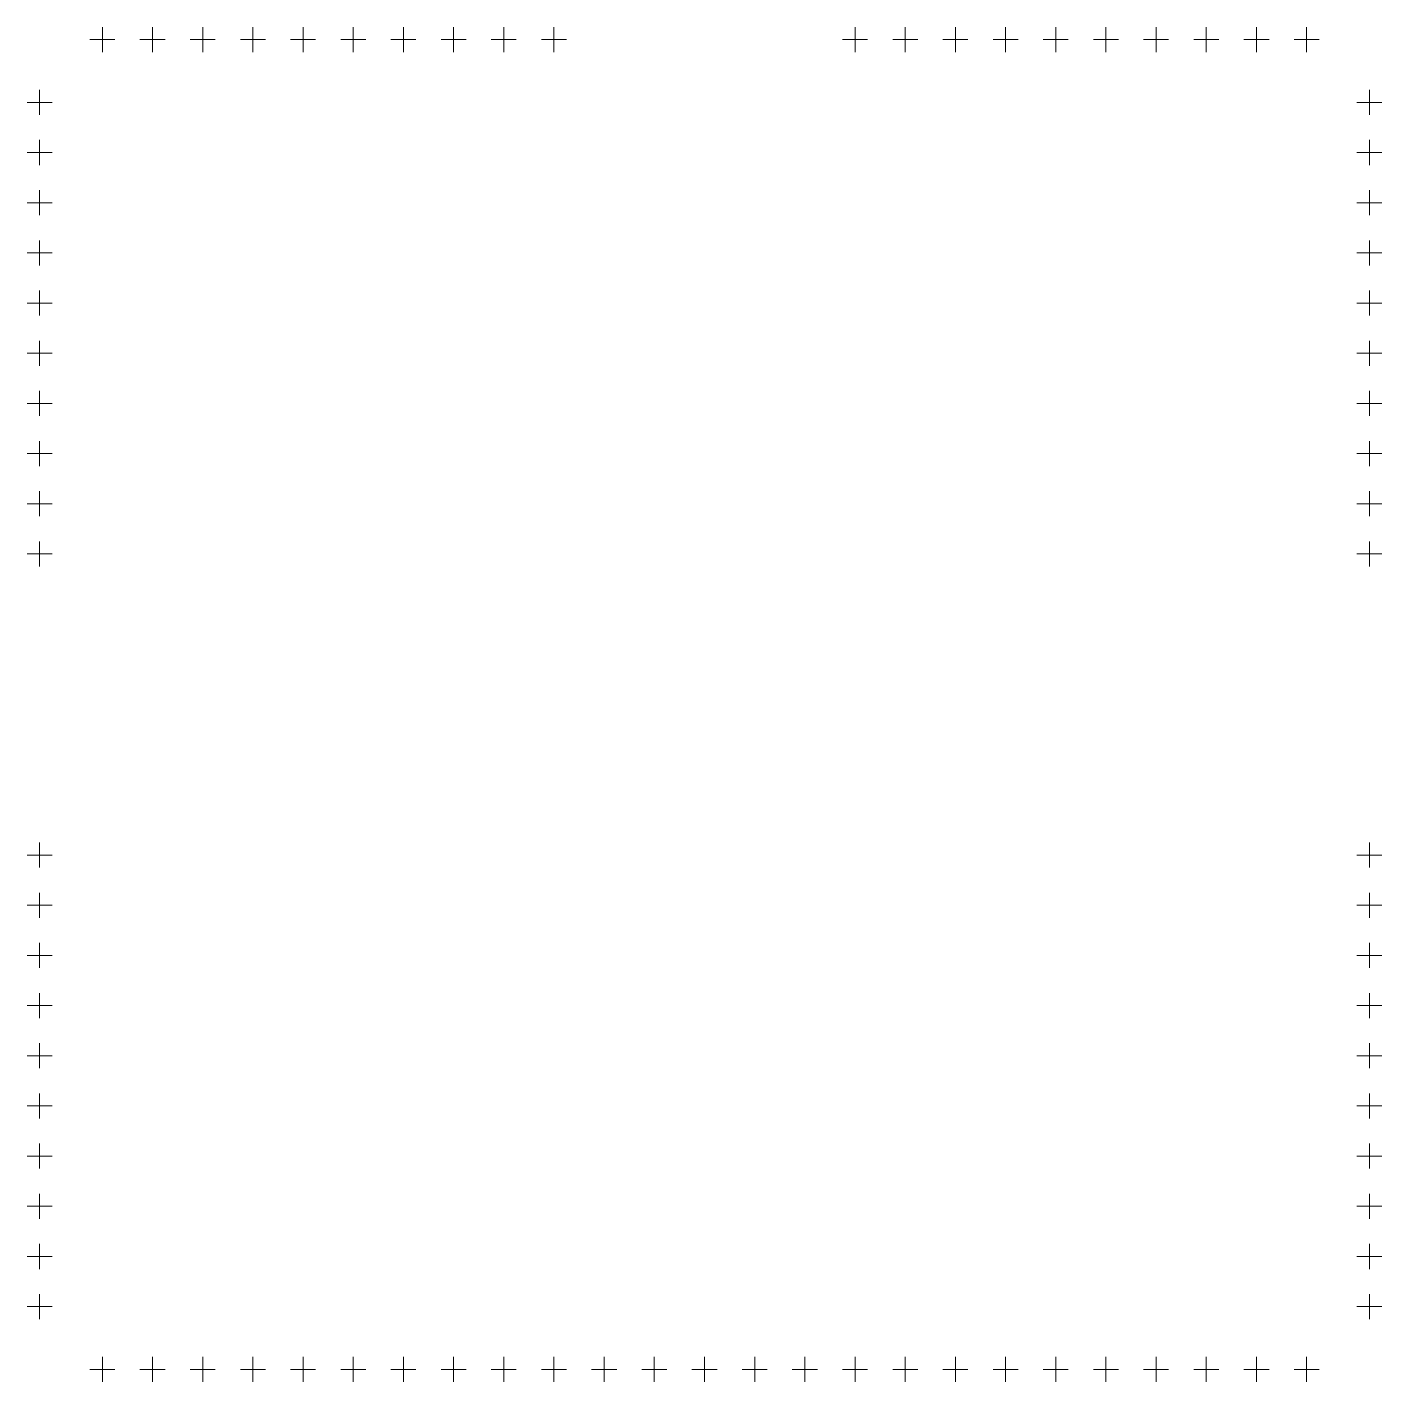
# Model space of a CAD drawing. Header units: millimetres. Extents: x -54 to 54, y -54 to 54.
import ezdxf

# ---------------------------------------------------------------- set-up
doc = ezdxf.new("R2010")
doc.units = ezdxf.units.MM
doc.layers.add('VectorLines_Heavy_0p003mm', color=1, linetype='CONTINUOUS', lineweight=0, true_color=0xff0000)

msp = doc.modelspace()

# ---------------------------------------------------------------- linework, layer by layer
at = {"layer": 'VectorLines_Heavy_0p003mm'}
for p, q in [((-24, 54), (-24, 52)), ((24, 54), (24, 52)), ((-49, 53), (-47, 53)), ((-48, 54), (-48, 52)), ((-45, 53), (-43, 53)), ((-44, 54), (-44, 52)), ((-41, 53), (-39, 53)), ((-40, 54), (-40, 52)), ((-37, 53), (-35, 53)), ((-36, 54), (-36, 52)), ((-33, 53), (-31, 53)), ((-32, 54), (-32, 52)), ((-29, 53), (-27, 53)), ((-28, 54), (-28, 52)), ((-25, 53), (-23, 53)), ((-21, 53), (-19, 53)), ((-20, 54), (-20, 52)), ((-17, 53), (-15, 53)), ((-16, 54), (-16, 52)), ((-13, 53), (-11, 53)), ((-12, 54), (-12, 52)), ((11, 53), (13, 53)), ((12, 54), (12, 52)), ((15, 53), (17, 53)), ((16, 54), (16, 52)), ((19, 53), (21, 53)), ((20, 54), (20, 52)), ((23, 53), (25, 53)), ((27, 53), (29, 53)), ((28, 54), (28, 52)), ((31, 53), (33, 53)), ((32, 54), (32, 52)), ((35, 53), (37, 53)), ((36, 54), (36, 52)), ((39, 53), (41, 53)), ((40, 54), (40, 52)), ((43, 53), (45, 53)), ((44, 54), (44, 52)), ((47, 53), (49, 53)), ((48, 54), (48, 52)), ((-53, 49), (-53, 47)), ((53, 49), (53, 47)), ((-54, 48), (-52, 48)), ((52, 48), (54, 48)), ((-53, 45), (-53, 43)), ((53, 45), (53, 43)), ((-54, 44), (-52, 44)), ((52, 44), (54, 44)), ((-54, 40), (-52, 40)), ((-53, 41), (-53, 39)), ((52, 40), (54, 40)), ((53, 41), (53, 39)), ((-53, 37), (-53, 35)), ((53, 37), (53, 35)), ((-54, 36), (-52, 36)), ((52, 36), (54, 36)), ((-53, 33), (-53, 31)), ((53, 33), (53, 31)), ((-54, 32), (-52, 32)), ((52, 32), (54, 32)), ((-53, 29), (-53, 27)), ((53, 29), (53, 27)), ((-54, 28), (-52, 28)), ((52, 28), (54, 28)), ((-53, 25), (-53, 23)), ((53, 25), (53, 23)), ((-54, 24), (-52, 24)), ((52, 24), (54, 24)), ((-53, 21), (-53, 19)), ((53, 21), (53, 19)), ((-54, 20), (-52, 20)), ((52, 20), (54, 20)), ((-53, 17), (-53, 15)), ((53, 17), (53, 15)), ((-54, 16), (-52, 16)), ((52, 16), (54, 16)), ((-53, 13), (-53, 11)), ((53, 13), (53, 11)), ((-54, 12), (-52, 12)), ((52, 12), (54, 12)), ((-53, -11), (-53, -13)), ((53, -11), (53, -13)), ((-54, -12), (-52, -12)), ((52, -12), (54, -12)), ((-53, -15), (-53, -17)), ((53, -15), (53, -17)), ((-54, -16), (-52, -16)), ((52, -16), (54, -16)), ((-53, -19), (-53, -21)), ((53, -19), (53, -21)), ((-54, -20), (-52, -20)), ((52, -20), (54, -20)), ((-53, -23), (-53, -25)), ((53, -23), (53, -25)), ((-54, -24), (-52, -24)), ((52, -24), (54, -24)), ((-53, -27), (-53, -29)), ((53, -27), (53, -29)), ((-54, -28), (-52, -28)), ((52, -28), (54, -28)), ((-53, -31), (-53, -33)), ((53, -31), (53, -33)), ((-54, -32), (-52, -32)), ((52, -32), (54, -32)), ((-53, -35), (-53, -37)), ((53, -35), (53, -37)), ((-54, -36), (-52, -36)), ((52, -36), (54, -36)), ((-53, -39), (-53, -41)), ((53, -39), (53, -41)), ((-54, -40), (-52, -40)), ((52, -40), (54, -40)), ((-53, -43), (-53, -45)), ((53, -43), (53, -45)), ((-54, -44), (-52, -44)), ((52, -44), (54, -44)), ((-53, -47), (-53, -49)), ((53, -47), (53, -49)), ((-54, -48), (-52, -48)), ((52, -48), (54, -48)), ((-48, -52), (-48, -54)), ((-44, -52), (-44, -54)), ((-40, -52), (-40, -54)), ((-36, -52), (-36, -54)), ((-32, -52), (-32, -54)), ((-28, -52), (-28, -54)), ((-24, -52), (-24, -54)), ((-20, -52), (-20, -54)), ((-16, -52), (-16, -54)), ((-12, -52), (-12, -54)), ((-8, -52), (-8, -54)), ((-4, -52), (-4, -54)), ((0, -52), (0, -54)), ((4, -52), (4, -54)), ((8, -52), (8, -54)), ((12, -52), (12, -54)), ((16, -52), (16, -54)), ((20, -52), (20, -54)), ((24, -52), (24, -54)), ((28, -52), (28, -54)), ((32, -52), (32, -54)), ((36, -52), (36, -54)), ((40, -52), (40, -54)), ((44, -52), (44, -54)), ((48, -52), (48, -54)), ((-49, -53), (-47, -53)), ((-45, -53), (-43, -53)), ((-41, -53), (-39, -53)), ((-37, -53), (-35, -53)), ((-33, -53), (-31, -53)), ((-29, -53), (-27, -53)), ((-25, -53), (-23, -53)), ((-21, -53), (-19, -53)), ((-17, -53), (-15, -53)), ((-13, -53), (-11, -53)), ((-9, -53), (-7, -53)), ((-5, -53), (-3, -53)), ((-1, -53), (1, -53)), ((3, -53), (5, -53)), ((7, -53), (9, -53)), ((11, -53), (13, -53)), ((15, -53), (17, -53)), ((19, -53), (21, -53)), ((23, -53), (25, -53)), ((27, -53), (29, -53)), ((31, -53), (33, -53)), ((35, -53), (37, -53)), ((39, -53), (41, -53)), ((43, -53), (45, -53)), ((47, -53), (49, -53))]:
    msp.add_line(p, q, dxfattribs=at)

doc.saveas('drawing.dxf')
